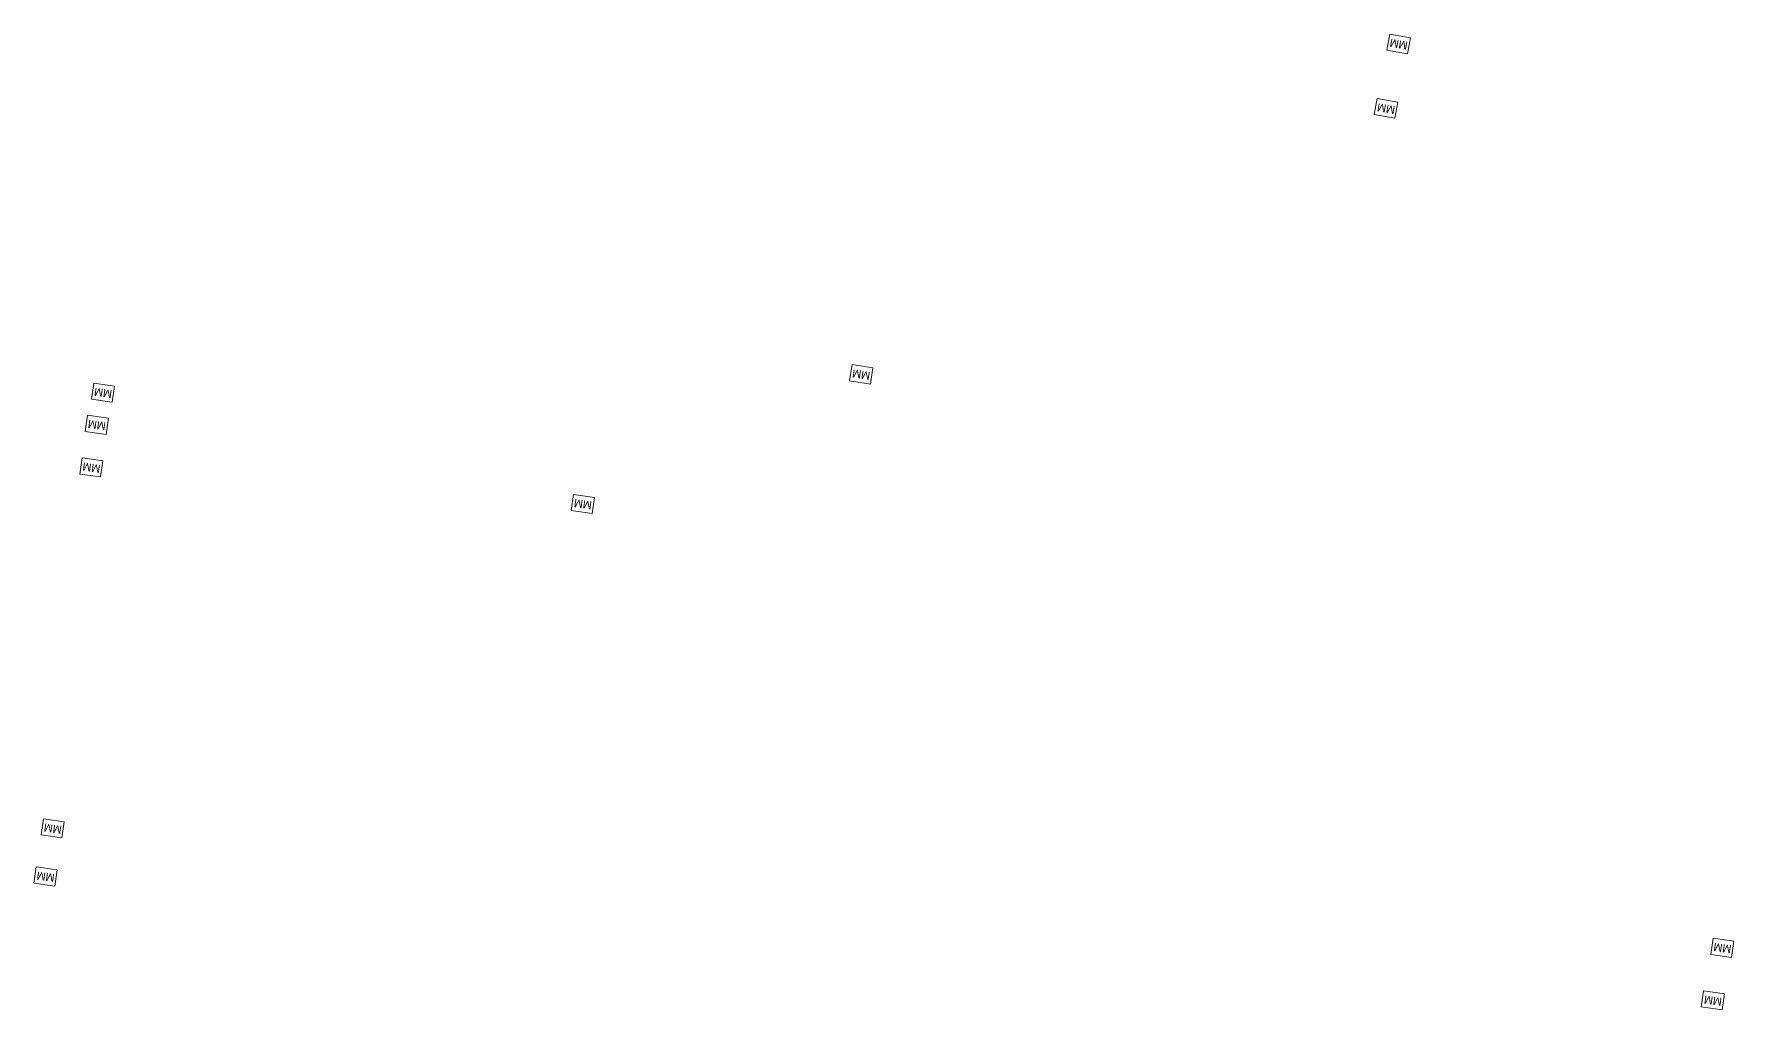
# Model space of a CAD drawing. Extents: x -678889171 to 586587, y -792238163 to 335485.
# Drawn here: x -216390 to -190903, y -118946 to -104316 of the extents above; entities that cross this region are included whole.
import ezdxf
from ezdxf.enums import TextEntityAlignment as Align

# ---------------------------------------------------------------- set-up
doc = ezdxf.new("R2010")
doc.units = 0
doc.header["$MEASUREMENT"] = 0
doc.layers.add('25 EMBEDDED DATA', color=10, linetype='Continuous')
doc.layers.add('LC-FIR-BLOCK', color=4, linetype='Continuous')
doc.styles.add('STENCIL', font='stencil.shx')

# ---------------------------------------------------------------- blocks, each defined once
blk = doc.blocks.new('MM')
at = {"layer": 'LC-FIR-BLOCK', "color": 3, "lineweight": 0, "ltscale": 10}
blk.add_lwpolyline([(215259, 224513), (215575, 224513), (215575, 224269), (215259, 224269)], close=True, dxfattribs=at)
at = {"layer": 'LC-FIR-BLOCK', "color": 3, "style": 'STENCIL'}
blk.add_text('MM', height=120, dxfattribs=at).set_placement((215416, 224395), align=Align.MIDDLE_CENTER)

msp = doc.modelspace()

# ---------------------------------------------------------------- block references
at = {"layer": '25 EMBEDDED DATA', "color": 1, "extrusion": (-9.20438e-08, 1.77984e-08, 1), "rotation": 169.5761749297208}
for p in [(56529.8, 77248.1, 0), (56341.3, 76282.4, 0)]:
    msp.add_blockref('MM', p, dxfattribs=at)
at = {"layer": '25 EMBEDDED DATA', "color": 1, "extrusion": (-1.49672e-07, -3.03449e-07, 1), "rotation": 171.1170001162884}
msp.add_blockref('MM', (43494.3, 79018.1, 0), dxfattribs=at)
at = {"layer": '25 EMBEDDED DATA', "color": 1}
for p, rotation in [((29634.7, 81973.1, 0), 171.8685461071014), ((29541.4, 81491.5, 0), 171.8685461071014), ((29460.2, 80852.2, 0), 171.8685461071014), ((36828.4, 80304.6, 0), 171.8685461071014), ((28880.6, 75442, 0), 171.8685461071014), ((28773.7, 74721, 0), 171.8685461071014), ((54503, 72894.2, 0), 171.6917336805407), ((54360.8, 72106.1, 0), 171.6917336805407)]:
    msp.add_blockref('MM', p, dxfattribs=dict(at, rotation=rotation))

doc.saveas('drawing.dxf')
